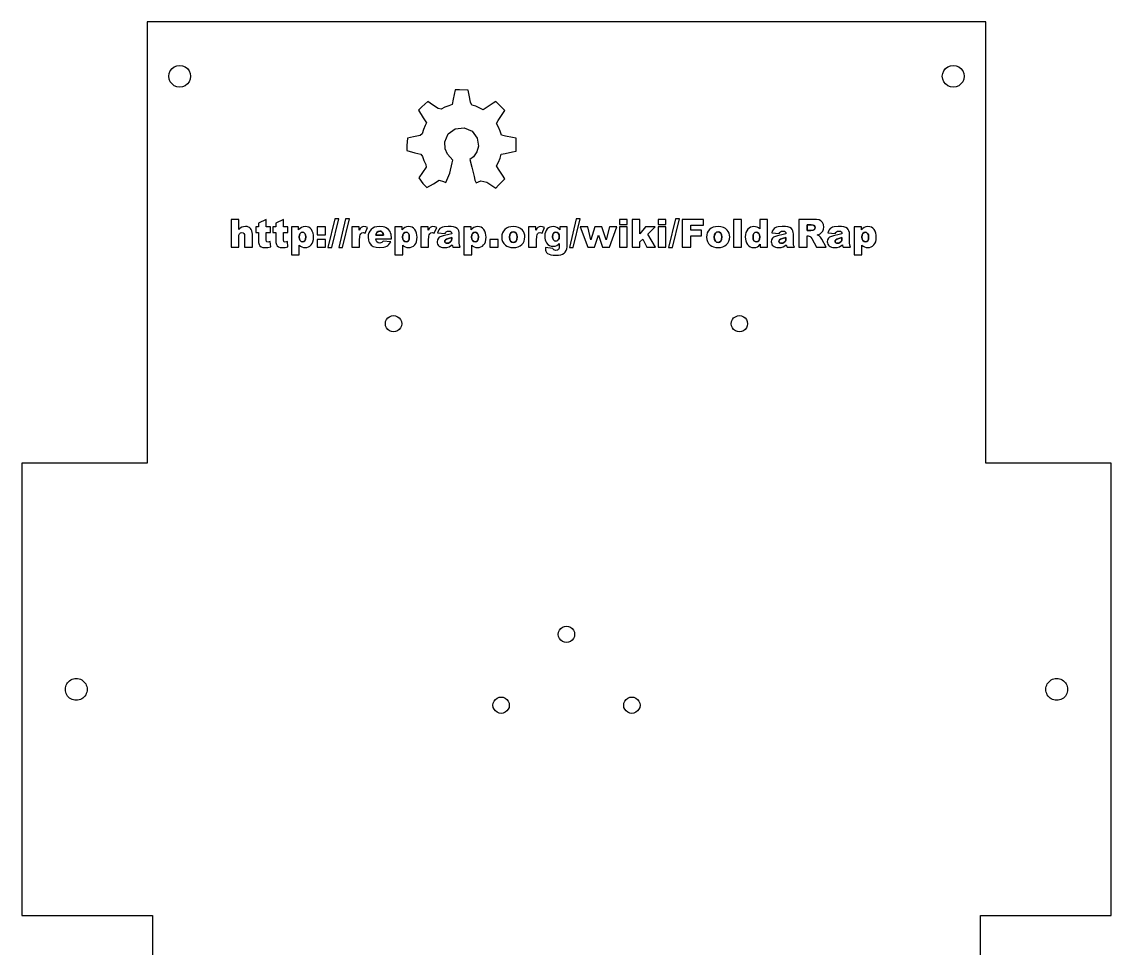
# Model space of a CAD drawing. Header units: metres. Extents: x -2440 to -2240, y -60 to 280.
# Drawn here: x -2440.3 to -2240.3, y 110.4 to 280.4 of the extents above; entities that cross this region are included whole.
import ezdxf

# ---------------------------------------------------------------- set-up
doc = ezdxf.new("R2010")
doc.units = ezdxf.units.M

msp = doc.modelspace()

# ---------------------------------------------------------------- linework, layer by layer
at = {"layer": 'GROUP0'}
msp.add_polyline3d([(-2352.8, 261.03, 0.02), (-2353.18, 261.72, 0.02), (-2352.86, 262.29, 0.02), (-2352.12, 263.39, 0.02), (-2351.66, 264.08, 0.02), (-2352.01, 264.45, 0.02), (-2352.82, 265.25, 0.02), (-2353.33, 265.77, 0.02), (-2353.81, 265.46, 0.02), (-2354.91, 264.73, 0.02), (-2355.64, 264.24, 0.02), (-2356.24, 264.55, 0.02), (-2356.97, 264.87, 0.02), (-2357.74, 265.11, 0.02), (-2357.98, 265.64, 0.02), (-2358.23, 266.93, 0.02), (-2358.41, 267.84, 0.02), (-2359.95, 267.87, 0.02), (-2360.76, 267.87, 0.02), (-2361.14, 266.16, 0.02), (-2361.33, 265.2, 0.02), (-2361.92, 264.98, 0.02), (-2362.67, 264.69, 0.02), (-2363.37, 264.33, 0.02), (-2363.89, 264.44, 0.02), (-2364.96, 265.16, 0.02), (-2365.81, 265.73, 0.02), (-2366.87, 264.77, 0.02), (-2367.51, 264.14, 0.02), (-2366.66, 262.74, 0.02), (-2366.06, 261.85, 0.02), (-2366.26, 261.32, 0.02), (-2366.58, 260.6, 0.02), (-2366.84, 259.85, 0.02), (-2367.21, 259.49, 0.02), (-2368.44, 259.25, 0.02), (-2369.53, 259.03, 0.02), (-2369.66, 257.71, 0.02), (-2369.66, 256.75, 0.02), (-2368.2, 256.33, 0.02), (-2367.07, 256.11, 0.02), (-2366.79, 255.66, 0.02), (-2366.52, 254.91, 0.02), (-2366.18, 254.21, 0.02), (-2366.11, 253.7, 0.02), (-2366.78, 252.71, 0.02), (-2367.44, 251.72, 0.02), (-2366.72, 250.72, 0.02), (-2366, 250, 0.02), (-2364.74, 250.62, 0.02), (-2363.73, 251.3, 0.02), (-2362.91, 251.1, 0.02), (-2362.47, 250.9, 0.02), (-2361.77, 252.62, 0.02), (-2361.32, 254.47, 0.02), (-2361.2, 254.97, 0.02), (-2362.19, 256.09, 0.02), (-2362.63, 257.06, 0.02), (-2362.69, 258.34, 0.02), (-2362.04, 259.8, 0.02), (-2360.77, 260.74, 0.02), (-2359.14, 260.93, 0.02), (-2357.67, 260.3, 0.02), (-2356.72, 259.05, 0.02), (-2356.49, 257.55, 0.02), (-2356.78, 256.49, 0.02), (-2357.41, 255.62, 0.02), (-2358.07, 255.11, 0.02), (-2357.72, 253.68, 0.02), (-2357.31, 251.97, 0.02), (-2357.15, 251.3, 0.02), (-2356.95, 250.81, 0.02), (-2356.49, 251, 0.02), (-2356.05, 251.22, 0.02), (-2354.94, 250.95, 0.02), (-2353.83, 250.21, 0.02), (-2353.33, 249.88, 0.02), (-2352.83, 250.38, 0.02), (-2352.03, 251.18, 0.02), (-2351.65, 251.56, 0.02), (-2352.1, 252.23, 0.02), (-2352.85, 253.35, 0.02), (-2353.19, 253.93, 0.02), (-2352.82, 254.61, 0.02), (-2352.52, 255.34, 0.02), (-2352.3, 256.09, 0.02), (-2351.57, 256.23, 0.02), (-2350.25, 256.49, 0.02), (-2349.55, 256.63, 0.02), (-2349.55, 257.24, 0.02), (-2349.55, 258.38, 0.02), (-2349.55, 259.02, 0.02), (-2350.22, 259.15, 0.02), (-2351.53, 259.41, 0.02), (-2352.29, 259.56, 0.02), (-2352.51, 260.29, 0.02), (-2352.8, 261.03, 0.02)], dxfattribs=at)
at = {"layer": 'GROUP1'}
for points in [[(-2400.5, 244.13, 0.02), (-2401.92, 244.13, 0.02), (-2401.92, 239.03, 0.02), (-2400.5, 239.03, 0.02), (-2400.5, 240.81, 0.02), (-2400.46, 241.23, 0.02), (-2400.34, 241.5, 0.02), (-2400.16, 241.65, 0.02), (-2399.93, 241.7, 0.02), (-2399.72, 241.66, 0.02), (-2399.56, 241.56, 0.02), (-2399.47, 241.36, 0.02), (-2399.44, 241.06, 0.02), (-2399.44, 239.03, 0.02), (-2398.01, 239.03, 0.02), (-2398.01, 241.38, 0.02), (-2398.03, 241.72, 0.02), (-2398.1, 242.01, 0.02), (-2398.2, 242.26, 0.02), (-2398.34, 242.46, 0.02), (-2398.53, 242.61, 0.02), (-2398.74, 242.72, 0.02), (-2398.98, 242.79, 0.02), (-2399.25, 242.81, 0.02), (-2399.62, 242.78, 0.02), (-2399.93, 242.68, 0.02), (-2400.22, 242.51, 0.02), (-2400.5, 242.25, 0.02), (-2400.5, 244.13, 0.02)], [(-2395.46, 242.73, 0.02), (-2395.46, 244.13, 0.02), (-2396.88, 243.4, 0.02), (-2396.88, 242.73, 0.02), (-2397.4, 242.73, 0.02), (-2397.4, 241.69, 0.02), (-2396.88, 241.69, 0.02), (-2396.88, 240.39, 0.02), (-2396.85, 239.86, 0.02), (-2396.76, 239.5, 0.02), (-2396.61, 239.25, 0.02), (-2396.39, 239.08, 0.02), (-2396.07, 238.98, 0.02), (-2395.61, 238.95, 0.02), (-2395.14, 238.98, 0.02), (-2394.63, 239.06, 0.02), (-2394.73, 240.04, 0.02), (-2395.17, 239.95, 0.02), (-2395.32, 239.98, 0.02), (-2395.41, 240.07, 0.02), (-2395.46, 240.38, 0.02), (-2395.46, 241.69, 0.02), (-2394.68, 241.69, 0.02), (-2394.68, 242.73, 0.02), (-2395.46, 242.73, 0.02)], [(-2392.3, 242.73, 0.02), (-2392.3, 244.13, 0.02), (-2393.72, 243.4, 0.02), (-2393.72, 242.73, 0.02), (-2394.24, 242.73, 0.02), (-2394.24, 241.69, 0.02), (-2393.72, 241.69, 0.02), (-2393.72, 240.39, 0.02), (-2393.69, 239.86, 0.02), (-2393.6, 239.5, 0.02), (-2393.44, 239.25, 0.02), (-2393.23, 239.08, 0.02), (-2392.91, 238.98, 0.02), (-2392.45, 238.95, 0.02), (-2391.97, 238.98, 0.02), (-2391.47, 239.06, 0.02), (-2391.57, 240.04, 0.02), (-2392.01, 239.95, 0.02), (-2392.16, 239.98, 0.02), (-2392.25, 240.07, 0.02), (-2392.3, 240.38, 0.02), (-2392.3, 241.69, 0.02), (-2391.52, 241.69, 0.02), (-2391.52, 242.73, 0.02), (-2392.3, 242.73, 0.02)], [(-2382.15, 244.22, 0.02), (-2382.87, 244.22, 0.02), (-2384.14, 238.94, 0.02), (-2383.43, 238.94, 0.02), (-2382.15, 244.22, 0.02)], [(-2380.17, 244.22, 0.02), (-2380.89, 244.22, 0.02), (-2382.16, 238.94, 0.02), (-2381.45, 238.94, 0.02), (-2380.17, 244.22, 0.02)], [(-2337.81, 244.22, 0.02), (-2338.54, 244.22, 0.02), (-2339.81, 238.94, 0.02), (-2339.1, 238.94, 0.02), (-2337.81, 244.22, 0.02)], [(-2329.21, 244.13, 0.02), (-2330.63, 244.13, 0.02), (-2330.63, 243.17, 0.02), (-2329.21, 243.17, 0.02), (-2329.21, 244.13, 0.02)], [(-2326.86, 244.13, 0.02), (-2328.31, 244.13, 0.02), (-2328.31, 239.03, 0.02), (-2326.86, 239.03, 0.02), (-2326.86, 239.99, 0.02), (-2326.33, 240.51, 0.02), (-2325.58, 239.03, 0.02), (-2323.99, 239.03, 0.02), (-2325.39, 241.43, 0.02), (-2324.06, 242.73, 0.02), (-2325.81, 242.73, 0.02), (-2326.86, 241.5, 0.02), (-2326.86, 244.13, 0.02)], [(-2322.09, 244.13, 0.02), (-2323.51, 244.13, 0.02), (-2323.51, 243.17, 0.02), (-2322.09, 243.17, 0.02), (-2322.09, 244.13, 0.02)], [(-2319.61, 244.22, 0.02), (-2320.34, 244.22, 0.02), (-2321.61, 238.94, 0.02), (-2320.89, 238.94, 0.02), (-2319.61, 244.22, 0.02)], [(-2315.21, 244.13, 0.02), (-2319.1, 244.13, 0.02), (-2319.1, 239.03, 0.02), (-2317.52, 239.03, 0.02), (-2317.52, 241.12, 0.02), (-2315.55, 241.12, 0.02), (-2315.55, 242.14, 0.02), (-2317.52, 242.14, 0.02), (-2317.52, 243.04, 0.02), (-2315.21, 243.04, 0.02), (-2315.21, 244.13, 0.02)], [(-2308.23, 244.13, 0.02), (-2309.65, 244.13, 0.02), (-2309.65, 239.03, 0.02), (-2308.23, 239.03, 0.02), (-2308.23, 244.13, 0.02)], [(-2303.44, 239.03, 0.02), (-2303.44, 244.13, 0.02), (-2304.87, 244.13, 0.02), (-2304.87, 242.36, 0.02), (-2305.09, 242.56, 0.02), (-2305.35, 242.7, 0.02), (-2305.63, 242.78, 0.02), (-2305.95, 242.81, 0.02), (-2306.27, 242.78, 0.02), (-2306.57, 242.69, 0.02), (-2306.83, 242.54, 0.02), (-2307.07, 242.32, 0.02), (-2307.26, 242.05, 0.02), (-2307.4, 241.73, 0.02), (-2307.48, 241.35, 0.02), (-2307.51, 240.92, 0.02), (-2307.48, 240.52, 0.02), (-2307.41, 240.16, 0.02), (-2307.28, 239.82, 0.02), (-2307.11, 239.52, 0.02), (-2306.89, 239.27, 0.02), (-2306.62, 239.09, 0.02), (-2306.31, 238.98, 0.02), (-2305.95, 238.95, 0.02), (-2305.6, 238.99, 0.02), (-2305.27, 239.11, 0.02), (-2305.03, 239.29, 0.02), (-2304.77, 239.58, 0.02), (-2304.77, 239.03, 0.02), (-2303.44, 239.03, 0.02)], [(-2297.71, 244.13, 0.02), (-2297.71, 239.03, 0.02), (-2296.13, 239.03, 0.02), (-2296.13, 241.1, 0.02), (-2295.99, 241.1, 0.02), (-2295.78, 241.07, 0.02), (-2295.6, 240.98, 0.02), (-2295.47, 240.84, 0.02), (-2295.32, 240.59, 0.02), (-2294.47, 239.03, 0.02), (-2292.69, 239.03, 0.02), (-2293.46, 240.51, 0.02), (-2293.68, 240.83, 0.02), (-2293.93, 241.09, 0.02), (-2294.34, 241.28, 0.02), (-2294.03, 241.37, 0.02), (-2293.79, 241.48, 0.02), (-2293.5, 241.7, 0.02), (-2293.29, 241.98, 0.02), (-2293.15, 242.32, 0.02), (-2293.11, 242.72, 0.02), (-2293.17, 243.17, 0.02), (-2293.34, 243.54, 0.02), (-2293.62, 243.83, 0.02), (-2293.97, 244.01, 0.02), (-2294.44, 244.1, 0.02), (-2295.08, 244.13, 0.02), (-2297.71, 244.13, 0.02)], [(-2390.84, 242.73, 0.02), (-2390.84, 237.63, 0.02), (-2389.41, 237.63, 0.02), (-2389.41, 239.39, 0.02), (-2389.18, 239.2, 0.02), (-2388.92, 239.06, 0.02), (-2388.64, 238.98, 0.02), (-2388.33, 238.95, 0.02), (-2388, 238.98, 0.02), (-2387.71, 239.07, 0.02), (-2387.45, 239.22, 0.02), (-2387.21, 239.43, 0.02), (-2387.02, 239.7, 0.02), (-2386.88, 240.03, 0.02), (-2386.8, 240.41, 0.02), (-2386.77, 240.84, 0.02), (-2386.79, 241.24, 0.02), (-2386.87, 241.61, 0.02), (-2387, 241.94, 0.02), (-2387.17, 242.24, 0.02), (-2387.4, 242.49, 0.02), (-2387.66, 242.67, 0.02), (-2387.97, 242.77, 0.02), (-2388.32, 242.81, 0.02), (-2388.68, 242.77, 0.02), (-2389.01, 242.65, 0.02), (-2389.25, 242.47, 0.02), (-2389.51, 242.18, 0.02), (-2389.51, 242.73, 0.02), (-2390.84, 242.73, 0.02)], [(-2384.57, 242.73, 0.02), (-2386.09, 242.73, 0.02), (-2386.09, 241.31, 0.02), (-2384.57, 241.31, 0.02), (-2384.57, 242.73, 0.02)], [(-2378.42, 242.73, 0.02), (-2379.74, 242.73, 0.02), (-2379.74, 239.03, 0.02), (-2378.32, 239.03, 0.02), (-2378.32, 240.27, 0.02), (-2378.27, 241.02, 0.02), (-2378.2, 241.28, 0.02), (-2378.1, 241.48, 0.02), (-2377.92, 241.65, 0.02), (-2377.67, 241.71, 0.02), (-2377.27, 241.61, 0.02), (-2376.84, 242.61, 0.02), (-2377.19, 242.76, 0.02), (-2377.52, 242.81, 0.02), (-2377.8, 242.77, 0.02), (-2378.02, 242.66, 0.02), (-2378.23, 242.45, 0.02), (-2378.42, 242.12, 0.02), (-2378.42, 242.73, 0.02)], [(-2375.33, 240.53, 0.02), (-2372.49, 240.53, 0.02), (-2372.49, 240.69, 0.02), (-2372.55, 241.35, 0.02), (-2372.63, 241.63, 0.02), (-2372.73, 241.87, 0.02), (-2373.03, 242.28, 0.02), (-2373.43, 242.57, 0.02), (-2373.68, 242.67, 0.02), (-2373.98, 242.75, 0.02), (-2374.69, 242.81, 0.02), (-2375.15, 242.78, 0.02), (-2375.56, 242.68, 0.02), (-2375.92, 242.51, 0.02), (-2376.22, 242.27, 0.02), (-2376.46, 241.99, 0.02), (-2376.64, 241.66, 0.02), (-2376.74, 241.28, 0.02), (-2376.77, 240.87, 0.02), (-2376.7, 240.3, 0.02), (-2376.62, 240.05, 0.02), (-2376.5, 239.81, 0.02), (-2376.18, 239.42, 0.02), (-2375.8, 239.15, 0.02), (-2375.3, 239, 0.02), (-2374.64, 238.95, 0.02), (-2373.9, 239.01, 0.02), (-2373.6, 239.08, 0.02), (-2373.35, 239.19, 0.02), (-2373.13, 239.33, 0.02), (-2372.93, 239.51, 0.02), (-2372.57, 239.99, 0.02), (-2373.97, 240.12, 0.02), (-2374.22, 239.88, 0.02), (-2374.41, 239.81, 0.02), (-2374.61, 239.78, 0.02), (-2374.91, 239.84, 0.02), (-2375.15, 240.02, 0.02), (-2375.27, 240.23, 0.02), (-2375.33, 240.53, 0.02)], [(-2371.84, 242.73, 0.02), (-2371.84, 237.63, 0.02), (-2370.41, 237.63, 0.02), (-2370.41, 239.39, 0.02), (-2370.18, 239.2, 0.02), (-2369.93, 239.06, 0.02), (-2369.64, 238.98, 0.02), (-2369.33, 238.95, 0.02), (-2369.01, 238.98, 0.02), (-2368.71, 239.07, 0.02), (-2368.45, 239.22, 0.02), (-2368.21, 239.43, 0.02), (-2368.02, 239.7, 0.02), (-2367.88, 240.03, 0.02), (-2367.8, 240.41, 0.02), (-2367.77, 240.84, 0.02), (-2367.8, 241.24, 0.02), (-2367.87, 241.61, 0.02), (-2368, 241.94, 0.02), (-2368.18, 242.24, 0.02), (-2368.4, 242.49, 0.02), (-2368.67, 242.67, 0.02), (-2368.97, 242.77, 0.02), (-2369.32, 242.81, 0.02), (-2369.68, 242.77, 0.02), (-2370.01, 242.65, 0.02), (-2370.25, 242.47, 0.02), (-2370.51, 242.18, 0.02), (-2370.51, 242.73, 0.02), (-2371.84, 242.73, 0.02)], [(-2365.75, 242.73, 0.02), (-2367.08, 242.73, 0.02), (-2367.08, 239.03, 0.02), (-2365.66, 239.03, 0.02), (-2365.66, 240.27, 0.02), (-2365.6, 241.02, 0.02), (-2365.53, 241.28, 0.02), (-2365.44, 241.48, 0.02), (-2365.25, 241.65, 0.02), (-2365, 241.71, 0.02), (-2364.61, 241.61, 0.02), (-2364.17, 242.61, 0.02), (-2364.53, 242.76, 0.02), (-2364.86, 242.81, 0.02), (-2365.13, 242.77, 0.02), (-2365.36, 242.66, 0.02), (-2365.56, 242.45, 0.02), (-2365.75, 242.12, 0.02), (-2365.75, 242.73, 0.02)], [(-2363.99, 241.67, 0.02), (-2362.64, 241.53, 0.02), (-2362.54, 241.73, 0.02), (-2362.42, 241.86, 0.02), (-2362.2, 241.94, 0.02), (-2361.9, 241.97, 0.02), (-2361.67, 241.94, 0.02), (-2361.52, 241.86, 0.02), (-2361.44, 241.72, 0.02), (-2361.41, 241.5, 0.02), (-2361.91, 241.33, 0.02), (-2362.95, 241.1, 0.02), (-2363.51, 240.94, 0.02), (-2363.71, 240.83, 0.02), (-2363.86, 240.7, 0.02), (-2364.04, 240.39, 0.02), (-2364.1, 240.01, 0.02), (-2364.08, 239.79, 0.02), (-2364.02, 239.6, 0.02), (-2363.91, 239.42, 0.02), (-2363.76, 239.25, 0.02), (-2363.57, 239.12, 0.02), (-2363.34, 239.02, 0.02), (-2363.07, 238.97, 0.02), (-2362.76, 238.95, 0.02), (-2362.29, 238.99, 0.02), (-2361.88, 239.1, 0.02), (-2361.61, 239.25, 0.02), (-2361.33, 239.48, 0.02), (-2361.28, 239.25, 0.02), (-2361.18, 239.03, 0.02), (-2359.85, 239.03, 0.02), (-2359.99, 239.41, 0.02), (-2360.03, 239.82, 0.02), (-2360.03, 241.45, 0.02), (-2360.05, 241.72, 0.02), (-2360.13, 242, 0.02), (-2360.25, 242.25, 0.02), (-2360.42, 242.44, 0.02), (-2360.71, 242.63, 0.02), (-2361.06, 242.74, 0.02), (-2361.51, 242.79, 0.02), (-2362.08, 242.81, 0.02), (-2362.82, 242.75, 0.02), (-2363.12, 242.68, 0.02), (-2363.36, 242.58, 0.02), (-2363.6, 242.42, 0.02), (-2363.77, 242.23, 0.02), (-2363.9, 241.99, 0.02), (-2363.99, 241.67, 0.02)], [(-2359.17, 242.73, 0.02), (-2359.17, 237.63, 0.02), (-2357.74, 237.63, 0.02), (-2357.74, 239.39, 0.02), (-2357.51, 239.2, 0.02), (-2357.26, 239.06, 0.02), (-2356.98, 238.98, 0.02), (-2356.66, 238.95, 0.02), (-2356.34, 238.98, 0.02), (-2356.05, 239.07, 0.02), (-2355.78, 239.22, 0.02), (-2355.55, 239.43, 0.02), (-2355.35, 239.7, 0.02), (-2355.21, 240.03, 0.02), (-2355.13, 240.41, 0.02), (-2355.1, 240.84, 0.02), (-2355.13, 241.24, 0.02), (-2355.21, 241.61, 0.02), (-2355.33, 241.94, 0.02), (-2355.51, 242.24, 0.02), (-2355.73, 242.49, 0.02), (-2356, 242.67, 0.02), (-2356.31, 242.77, 0.02), (-2356.66, 242.81, 0.02), (-2357.01, 242.77, 0.02), (-2357.34, 242.65, 0.02), (-2357.58, 242.47, 0.02), (-2357.85, 242.18, 0.02), (-2357.85, 242.73, 0.02), (-2359.17, 242.73, 0.02)], [(-2352.19, 241.27, 0.02), (-2352.23, 240.87, 0.02), (-2352.18, 240.44, 0.02), (-2352.06, 240.05, 0.02), (-2351.85, 239.7, 0.02), (-2351.55, 239.4, 0.02), (-2351.26, 239.2, 0.02), (-2350.92, 239.06, 0.02), (-2350.54, 238.98, 0.02), (-2350.11, 238.95, 0.02), (-2349.64, 238.98, 0.02), (-2349.22, 239.08, 0.02), (-2348.86, 239.25, 0.02), (-2348.55, 239.49, 0.02), (-2348.3, 239.78, 0.02), (-2348.12, 240.11, 0.02), (-2348.02, 240.48, 0.02), (-2347.98, 240.89, 0.02), (-2348.01, 241.25, 0.02), (-2348.1, 241.59, 0.02), (-2348.24, 241.89, 0.02), (-2348.44, 242.17, 0.02), (-2348.76, 242.45, 0.02), (-2349.14, 242.65, 0.02), (-2349.59, 242.77, 0.02), (-2350.12, 242.81, 0.02), (-2350.58, 242.78, 0.02), (-2350.99, 242.67, 0.02), (-2351.35, 242.5, 0.02), (-2351.66, 242.26, 0.02), (-2351.91, 241.97, 0.02), (-2352.08, 241.64, 0.02), (-2352.19, 241.27, 0.02)], [(-2345.96, 242.73, 0.02), (-2347.29, 242.73, 0.02), (-2347.29, 239.03, 0.02), (-2345.86, 239.03, 0.02), (-2345.86, 240.27, 0.02), (-2345.81, 241.02, 0.02), (-2345.74, 241.28, 0.02), (-2345.65, 241.48, 0.02), (-2345.46, 241.65, 0.02), (-2345.21, 241.71, 0.02), (-2344.82, 241.61, 0.02), (-2344.38, 242.61, 0.02), (-2344.74, 242.76, 0.02), (-2345.06, 242.81, 0.02), (-2345.34, 242.77, 0.02), (-2345.57, 242.66, 0.02), (-2345.77, 242.45, 0.02), (-2345.96, 242.12, 0.02), (-2345.96, 242.73, 0.02)], [(-2340.24, 242.73, 0.02), (-2341.57, 242.73, 0.02), (-2341.57, 242.18, 0.02), (-2341.82, 242.47, 0.02), (-2342.09, 242.66, 0.02), (-2342.41, 242.77, 0.02), (-2342.8, 242.81, 0.02), (-2343.12, 242.78, 0.02), (-2343.41, 242.7, 0.02), (-2343.67, 242.56, 0.02), (-2343.9, 242.36, 0.02), (-2344.08, 242.11, 0.02), (-2344.21, 241.8, 0.02), (-2344.29, 241.45, 0.02), (-2344.31, 241.04, 0.02), (-2344.29, 240.68, 0.02), (-2344.23, 240.36, 0.02), (-2344.13, 240.08, 0.02), (-2343.99, 239.83, 0.02), (-2343.74, 239.54, 0.02), (-2343.46, 239.34, 0.02), (-2343.15, 239.22, 0.02), (-2342.79, 239.18, 0.02), (-2342.43, 239.22, 0.02), (-2342.09, 239.35, 0.02), (-2341.88, 239.5, 0.02), (-2341.67, 239.71, 0.02), (-2341.67, 239.15, 0.02), (-2341.71, 238.81, 0.02), (-2341.82, 238.58, 0.02), (-2342.01, 238.46, 0.02), (-2342.28, 238.42, 0.02), (-2342.49, 238.45, 0.02), (-2342.67, 238.53, 0.02), (-2342.76, 238.63, 0.02), (-2342.83, 238.79, 0.02), (-2344.2, 238.95, 0.02), (-2344.21, 238.76, 0.02), (-2344.19, 238.49, 0.02), (-2344.11, 238.26, 0.02), (-2343.98, 238.05, 0.02), (-2343.8, 237.87, 0.02), (-2343.54, 237.72, 0.02), (-2343.21, 237.62, 0.02), (-2342.78, 237.55, 0.02), (-2342.27, 237.53, 0.02), (-2341.81, 237.55, 0.02), (-2341.4, 237.62, 0.02), (-2341.06, 237.73, 0.02), (-2340.78, 237.9, 0.02), (-2340.56, 238.13, 0.02), (-2340.39, 238.41, 0.02), (-2340.28, 238.73, 0.02), (-2340.24, 239.07, 0.02), (-2340.24, 239.24, 0.02), (-2340.24, 242.73, 0.02)], [(-2336.45, 242.73, 0.02), (-2337.82, 242.73, 0.02), (-2336.45, 239.03, 0.02), (-2335.19, 239.03, 0.02), (-2334.46, 241.25, 0.02), (-2333.71, 239.03, 0.02), (-2332.45, 239.03, 0.02), (-2331.09, 242.73, 0.02), (-2332.45, 242.73, 0.02), (-2333.05, 240.39, 0.02), (-2333.83, 242.73, 0.02), (-2335.11, 242.73, 0.02), (-2335.86, 240.4, 0.02), (-2336.45, 242.73, 0.02)], [(-2329.21, 242.73, 0.02), (-2330.63, 242.73, 0.02), (-2330.63, 239.03, 0.02), (-2329.21, 239.03, 0.02), (-2329.21, 242.73, 0.02)], [(-2322.09, 242.73, 0.02), (-2323.51, 242.73, 0.02), (-2323.51, 239.03, 0.02), (-2322.09, 239.03, 0.02), (-2322.09, 242.73, 0.02)], [(-2314.59, 241.27, 0.02), (-2314.63, 240.87, 0.02), (-2314.59, 240.44, 0.02), (-2314.46, 240.05, 0.02), (-2314.25, 239.7, 0.02), (-2313.95, 239.4, 0.02), (-2313.66, 239.2, 0.02), (-2313.32, 239.06, 0.02), (-2312.94, 238.98, 0.02), (-2312.51, 238.95, 0.02), (-2312.04, 238.98, 0.02), (-2311.62, 239.08, 0.02), (-2311.26, 239.25, 0.02), (-2310.95, 239.49, 0.02), (-2310.7, 239.78, 0.02), (-2310.52, 240.11, 0.02), (-2310.42, 240.48, 0.02), (-2310.38, 240.89, 0.02), (-2310.41, 241.25, 0.02), (-2310.5, 241.59, 0.02), (-2310.64, 241.89, 0.02), (-2310.84, 242.17, 0.02), (-2311.16, 242.45, 0.02), (-2311.54, 242.65, 0.02), (-2312, 242.77, 0.02), (-2312.52, 242.81, 0.02), (-2312.98, 242.78, 0.02), (-2313.39, 242.67, 0.02), (-2313.75, 242.5, 0.02), (-2314.06, 242.26, 0.02), (-2314.31, 241.97, 0.02), (-2314.49, 241.64, 0.02), (-2314.59, 241.27, 0.02)], [(-2302.64, 241.67, 0.02), (-2301.29, 241.53, 0.02), (-2301.19, 241.73, 0.02), (-2301.07, 241.86, 0.02), (-2300.85, 241.94, 0.02), (-2300.55, 241.97, 0.02), (-2300.31, 241.94, 0.02), (-2300.17, 241.86, 0.02), (-2300.09, 241.72, 0.02), (-2300.06, 241.5, 0.02), (-2300.56, 241.33, 0.02), (-2301.59, 241.1, 0.02), (-2302.15, 240.94, 0.02), (-2302.35, 240.83, 0.02), (-2302.5, 240.7, 0.02), (-2302.69, 240.39, 0.02), (-2302.75, 240.01, 0.02), (-2302.73, 239.79, 0.02), (-2302.67, 239.6, 0.02), (-2302.56, 239.42, 0.02), (-2302.41, 239.25, 0.02), (-2302.22, 239.12, 0.02), (-2301.99, 239.02, 0.02), (-2301.72, 238.97, 0.02), (-2301.4, 238.95, 0.02), (-2300.94, 238.99, 0.02), (-2300.53, 239.1, 0.02), (-2300.26, 239.25, 0.02), (-2299.98, 239.48, 0.02), (-2299.93, 239.25, 0.02), (-2299.83, 239.03, 0.02), (-2298.5, 239.03, 0.02), (-2298.64, 239.41, 0.02), (-2298.67, 239.82, 0.02), (-2298.67, 241.45, 0.02), (-2298.7, 241.72, 0.02), (-2298.78, 242, 0.02), (-2298.9, 242.25, 0.02), (-2299.06, 242.44, 0.02), (-2299.35, 242.63, 0.02), (-2299.71, 242.74, 0.02), (-2300.16, 242.79, 0.02), (-2300.73, 242.81, 0.02), (-2301.47, 242.75, 0.02), (-2301.77, 242.68, 0.02), (-2302, 242.58, 0.02), (-2302.24, 242.42, 0.02), (-2302.42, 242.23, 0.02), (-2302.55, 241.99, 0.02), (-2302.64, 241.67, 0.02)], [(-2295.46, 242.06, 0.02), (-2296.13, 242.06, 0.02), (-2296.13, 243.1, 0.02), (-2295.43, 243.1, 0.02), (-2295.07, 243.07, 0.02), (-2294.85, 242.97, 0.02), (-2294.73, 242.81, 0.02), (-2294.69, 242.59, 0.02), (-2294.72, 242.43, 0.02), (-2294.79, 242.29, 0.02), (-2294.9, 242.19, 0.02), (-2295.05, 242.13, 0.02), (-2295.46, 242.06, 0.02)], [(-2296.13, 243.1, 0.02), (-2296.13, 242.06, 0.02), (-2295.46, 242.06, 0.02), (-2295.05, 242.13, 0.02), (-2294.9, 242.19, 0.02), (-2294.79, 242.29, 0.02), (-2294.72, 242.43, 0.02), (-2294.69, 242.59, 0.02), (-2294.73, 242.81, 0.02), (-2294.85, 242.97, 0.02), (-2295.07, 243.07, 0.02), (-2295.43, 243.1, 0.02), (-2296.13, 243.1, 0.02)], [(-2292.35, 241.67, 0.02), (-2290.99, 241.53, 0.02), (-2290.9, 241.73, 0.02), (-2290.77, 241.86, 0.02), (-2290.56, 241.94, 0.02), (-2290.25, 241.97, 0.02), (-2290.02, 241.94, 0.02), (-2289.87, 241.86, 0.02), (-2289.79, 241.72, 0.02), (-2289.76, 241.5, 0.02), (-2290.27, 241.33, 0.02), (-2291.3, 241.1, 0.02), (-2291.86, 240.94, 0.02), (-2292.06, 240.83, 0.02), (-2292.21, 240.7, 0.02), (-2292.4, 240.39, 0.02), (-2292.46, 240.01, 0.02), (-2292.44, 239.79, 0.02), (-2292.37, 239.6, 0.02), (-2292.26, 239.42, 0.02), (-2292.11, 239.25, 0.02), (-2291.92, 239.12, 0.02), (-2291.69, 239.02, 0.02), (-2291.42, 238.97, 0.02), (-2291.11, 238.95, 0.02), (-2290.64, 238.99, 0.02), (-2290.24, 239.1, 0.02), (-2289.96, 239.25, 0.02), (-2289.68, 239.48, 0.02), (-2289.64, 239.25, 0.02), (-2289.53, 239.03, 0.02), (-2288.2, 239.03, 0.02), (-2288.35, 239.41, 0.02), (-2288.38, 239.82, 0.02), (-2288.38, 241.45, 0.02), (-2288.41, 241.72, 0.02), (-2288.48, 242, 0.02), (-2288.61, 242.25, 0.02), (-2288.77, 242.44, 0.02), (-2289.06, 242.63, 0.02), (-2289.41, 242.74, 0.02), (-2289.86, 242.79, 0.02), (-2290.44, 242.81, 0.02), (-2291.17, 242.75, 0.02), (-2291.48, 242.68, 0.02), (-2291.71, 242.58, 0.02), (-2291.95, 242.42, 0.02), (-2292.12, 242.23, 0.02), (-2292.25, 241.99, 0.02), (-2292.35, 241.67, 0.02)], [(-2287.52, 242.73, 0.02), (-2287.52, 237.63, 0.02), (-2286.09, 237.63, 0.02), (-2286.09, 239.39, 0.02), (-2285.87, 239.2, 0.02), (-2285.61, 239.06, 0.02), (-2285.33, 238.98, 0.02), (-2285.02, 238.95, 0.02), (-2284.69, 238.98, 0.02), (-2284.4, 239.07, 0.02), (-2284.13, 239.22, 0.02), (-2283.9, 239.43, 0.02), (-2283.71, 239.7, 0.02), (-2283.57, 240.03, 0.02), (-2283.48, 240.41, 0.02), (-2283.46, 240.84, 0.02), (-2283.48, 241.24, 0.02), (-2283.56, 241.61, 0.02), (-2283.69, 241.94, 0.02), (-2283.86, 242.24, 0.02), (-2284.09, 242.49, 0.02), (-2284.35, 242.67, 0.02), (-2284.66, 242.77, 0.02), (-2285.01, 242.81, 0.02), (-2285.37, 242.77, 0.02), (-2285.69, 242.65, 0.02), (-2285.93, 242.47, 0.02), (-2286.2, 242.18, 0.02), (-2286.2, 242.73, 0.02), (-2287.52, 242.73, 0.02)], [(-2388.18, 240.9, 0.02), (-2388.23, 241.29, 0.02), (-2388.36, 241.56, 0.02), (-2388.55, 241.72, 0.02), (-2388.78, 241.77, 0.02), (-2389.03, 241.72, 0.02), (-2389.24, 241.56, 0.02), (-2389.37, 241.28, 0.02), (-2389.42, 240.87, 0.02), (-2389.37, 240.49, 0.02), (-2389.23, 240.22, 0.02), (-2389.02, 240.06, 0.02), (-2388.77, 240.01, 0.02), (-2388.54, 240.06, 0.02), (-2388.35, 240.21, 0.02), (-2388.23, 240.48, 0.02), (-2388.18, 240.9, 0.02)], [(-2389.37, 240.49, 0.02), (-2389.42, 240.87, 0.02), (-2389.37, 241.28, 0.02), (-2389.24, 241.56, 0.02), (-2389.03, 241.72, 0.02), (-2388.78, 241.77, 0.02), (-2388.55, 241.72, 0.02), (-2388.36, 241.56, 0.02), (-2388.23, 241.29, 0.02), (-2388.18, 240.9, 0.02), (-2388.23, 240.48, 0.02), (-2388.35, 240.21, 0.02), (-2388.54, 240.06, 0.02), (-2388.77, 240.01, 0.02), (-2389.02, 240.06, 0.02), (-2389.23, 240.22, 0.02), (-2389.37, 240.49, 0.02)], [(-2384.57, 240.45, 0.02), (-2386.09, 240.45, 0.02), (-2386.09, 239.03, 0.02), (-2384.57, 239.03, 0.02), (-2384.57, 240.45, 0.02)], [(-2375.33, 241.21, 0.02), (-2373.94, 241.21, 0.02), (-2374.01, 241.56, 0.02), (-2374.16, 241.79, 0.02), (-2374.36, 241.93, 0.02), (-2374.63, 241.97, 0.02), (-2374.93, 241.9, 0.02), (-2375.17, 241.7, 0.02), (-2375.27, 241.5, 0.02), (-2375.33, 241.21, 0.02)], [(-2374.01, 241.56, 0.02), (-2373.94, 241.21, 0.02), (-2375.33, 241.21, 0.02), (-2375.27, 241.5, 0.02), (-2375.17, 241.7, 0.02), (-2374.93, 241.9, 0.02), (-2374.63, 241.97, 0.02), (-2374.36, 241.93, 0.02), (-2374.16, 241.79, 0.02), (-2374.01, 241.56, 0.02)], [(-2369.19, 240.9, 0.02), (-2369.23, 241.29, 0.02), (-2369.36, 241.56, 0.02), (-2369.55, 241.72, 0.02), (-2369.78, 241.77, 0.02), (-2370.03, 241.72, 0.02), (-2370.24, 241.56, 0.02), (-2370.37, 241.28, 0.02), (-2370.42, 240.87, 0.02), (-2370.37, 240.49, 0.02), (-2370.23, 240.22, 0.02), (-2370.02, 240.06, 0.02), (-2369.77, 240.01, 0.02), (-2369.54, 240.06, 0.02), (-2369.35, 240.21, 0.02), (-2369.23, 240.48, 0.02), (-2369.19, 240.9, 0.02)], [(-2370.37, 240.49, 0.02), (-2370.42, 240.87, 0.02), (-2370.37, 241.28, 0.02), (-2370.24, 241.56, 0.02), (-2370.03, 241.72, 0.02), (-2369.78, 241.77, 0.02), (-2369.55, 241.72, 0.02), (-2369.36, 241.56, 0.02), (-2369.23, 241.29, 0.02), (-2369.19, 240.9, 0.02), (-2369.23, 240.48, 0.02), (-2369.35, 240.21, 0.02), (-2369.54, 240.06, 0.02), (-2369.77, 240.01, 0.02), (-2370.02, 240.06, 0.02), (-2370.23, 240.22, 0.02), (-2370.37, 240.49, 0.02)], [(-2361.41, 240.56, 0.02), (-2361.41, 240.78, 0.02), (-2362.02, 240.6, 0.02), (-2362.37, 240.49, 0.02), (-2362.57, 240.37, 0.02), (-2362.65, 240.25, 0.02), (-2362.68, 240.11, 0.02), (-2362.66, 239.96, 0.02), (-2362.57, 239.84, 0.02), (-2362.42, 239.76, 0.02), (-2362.23, 239.73, 0.02), (-2362, 239.76, 0.02), (-2361.79, 239.85, 0.02), (-2361.61, 239.98, 0.02), (-2361.5, 240.13, 0.02), (-2361.43, 240.32, 0.02), (-2361.41, 240.56, 0.02)], [(-2362.02, 240.6, 0.02), (-2361.41, 240.78, 0.02), (-2361.41, 240.56, 0.02), (-2361.43, 240.32, 0.02), (-2361.5, 240.13, 0.02), (-2361.61, 239.98, 0.02), (-2361.79, 239.85, 0.02), (-2362, 239.76, 0.02), (-2362.23, 239.73, 0.02), (-2362.42, 239.76, 0.02), (-2362.57, 239.84, 0.02), (-2362.66, 239.96, 0.02), (-2362.68, 240.11, 0.02), (-2362.65, 240.25, 0.02), (-2362.57, 240.37, 0.02), (-2362.37, 240.49, 0.02), (-2362.02, 240.6, 0.02)], [(-2356.56, 241.29, 0.02), (-2356.69, 241.56, 0.02), (-2356.89, 241.72, 0.02), (-2357.12, 241.77, 0.02), (-2357.37, 241.72, 0.02), (-2357.57, 241.56, 0.02), (-2357.71, 241.28, 0.02), (-2357.75, 240.87, 0.02), (-2357.71, 240.49, 0.02), (-2357.57, 240.22, 0.02), (-2357.36, 240.06, 0.02), (-2357.1, 240.01, 0.02), (-2356.87, 240.06, 0.02), (-2356.69, 240.21, 0.02), (-2356.56, 240.48, 0.02), (-2356.52, 240.9, 0.02), (-2356.56, 241.29, 0.02)], [(-2357.71, 240.49, 0.02), (-2357.75, 240.87, 0.02), (-2357.71, 241.28, 0.02), (-2357.57, 241.56, 0.02), (-2357.37, 241.72, 0.02), (-2357.12, 241.77, 0.02), (-2356.89, 241.72, 0.02), (-2356.69, 241.56, 0.02), (-2356.56, 241.29, 0.02), (-2356.52, 240.9, 0.02), (-2356.56, 240.48, 0.02), (-2356.69, 240.21, 0.02), (-2356.87, 240.06, 0.02), (-2357.1, 240.01, 0.02), (-2357.36, 240.06, 0.02), (-2357.57, 240.22, 0.02), (-2357.71, 240.49, 0.02)], [(-2352.91, 240.45, 0.02), (-2354.42, 240.45, 0.02), (-2354.42, 239.03, 0.02), (-2352.91, 239.03, 0.02), (-2352.91, 240.45, 0.02)], [(-2350.76, 240.44, 0.02), (-2350.81, 240.87, 0.02), (-2350.76, 241.3, 0.02), (-2350.61, 241.6, 0.02), (-2350.38, 241.78, 0.02), (-2350.09, 241.84, 0.02), (-2349.83, 241.78, 0.02), (-2349.6, 241.6, 0.02), (-2349.46, 241.3, 0.02), (-2349.41, 240.89, 0.02), (-2349.45, 240.44, 0.02), (-2349.6, 240.14, 0.02), (-2349.83, 239.96, 0.02), (-2350.11, 239.9, 0.02), (-2350.38, 239.96, 0.02), (-2350.61, 240.14, 0.02), (-2350.76, 240.44, 0.02)], [(-2349.6, 240.14, 0.02), (-2349.45, 240.44, 0.02), (-2349.41, 240.89, 0.02), (-2349.46, 241.3, 0.02), (-2349.6, 241.6, 0.02), (-2349.83, 241.78, 0.02), (-2350.09, 241.84, 0.02), (-2350.38, 241.78, 0.02), (-2350.61, 241.6, 0.02), (-2350.76, 241.3, 0.02), (-2350.81, 240.87, 0.02), (-2350.76, 240.44, 0.02), (-2350.61, 240.14, 0.02), (-2350.38, 239.96, 0.02), (-2350.11, 239.9, 0.02), (-2349.83, 239.96, 0.02), (-2349.6, 240.14, 0.02)], [(-2342.86, 240.59, 0.02), (-2342.9, 240.93, 0.02), (-2342.86, 241.33, 0.02), (-2342.74, 241.59, 0.02), (-2342.55, 241.73, 0.02), (-2342.31, 241.78, 0.02), (-2342.05, 241.73, 0.02), (-2341.85, 241.57, 0.02), (-2341.71, 241.31, 0.02), (-2341.66, 240.95, 0.02), (-2341.7, 240.6, 0.02), (-2341.84, 240.35, 0.02), (-2342.04, 240.2, 0.02), (-2342.28, 240.15, 0.02), (-2342.53, 240.2, 0.02), (-2342.73, 240.34, 0.02), (-2342.86, 240.59, 0.02)], [(-2341.84, 240.35, 0.02), (-2341.7, 240.6, 0.02), (-2341.66, 240.95, 0.02), (-2341.71, 241.31, 0.02), (-2341.85, 241.57, 0.02), (-2342.05, 241.73, 0.02), (-2342.31, 241.78, 0.02), (-2342.55, 241.73, 0.02), (-2342.74, 241.59, 0.02), (-2342.86, 241.33, 0.02), (-2342.9, 240.93, 0.02), (-2342.86, 240.59, 0.02), (-2342.73, 240.34, 0.02), (-2342.53, 240.2, 0.02), (-2342.28, 240.15, 0.02), (-2342.04, 240.2, 0.02), (-2341.84, 240.35, 0.02)], [(-2312, 240.14, 0.02), (-2311.86, 240.44, 0.02), (-2311.81, 240.89, 0.02), (-2311.86, 241.3, 0.02), (-2312, 241.6, 0.02), (-2312.23, 241.78, 0.02), (-2312.5, 241.84, 0.02), (-2312.78, 241.78, 0.02), (-2313.01, 241.6, 0.02), (-2313.16, 241.3, 0.02), (-2313.21, 240.87, 0.02), (-2313.16, 240.44, 0.02), (-2313.01, 240.14, 0.02), (-2312.78, 239.96, 0.02), (-2312.51, 239.9, 0.02), (-2312.23, 239.96, 0.02), (-2312, 240.14, 0.02)], [(-2313.16, 240.44, 0.02), (-2313.21, 240.87, 0.02), (-2313.16, 241.3, 0.02), (-2313.01, 241.6, 0.02), (-2312.78, 241.78, 0.02), (-2312.5, 241.84, 0.02), (-2312.23, 241.78, 0.02), (-2312, 241.6, 0.02), (-2311.86, 241.3, 0.02), (-2311.81, 240.89, 0.02), (-2311.86, 240.44, 0.02), (-2312, 240.14, 0.02), (-2312.23, 239.96, 0.02), (-2312.51, 239.9, 0.02), (-2312.78, 239.96, 0.02), (-2313.01, 240.14, 0.02), (-2313.16, 240.44, 0.02)], [(-2305.24, 240.04, 0.02), (-2305.04, 240.2, 0.02), (-2304.9, 240.48, 0.02), (-2304.86, 240.89, 0.02), (-2304.91, 241.27, 0.02), (-2305.04, 241.54, 0.02), (-2305.25, 241.7, 0.02), (-2305.51, 241.75, 0.02), (-2305.74, 241.7, 0.02), (-2305.92, 241.55, 0.02), (-2306.05, 241.27, 0.02), (-2306.09, 240.86, 0.02), (-2306.05, 240.47, 0.02), (-2305.92, 240.2, 0.02), (-2305.73, 240.04, 0.02), (-2305.49, 239.98, 0.02), (-2305.24, 240.04, 0.02)], [(-2304.91, 241.27, 0.02), (-2304.86, 240.89, 0.02), (-2304.9, 240.48, 0.02), (-2305.04, 240.2, 0.02), (-2305.24, 240.04, 0.02), (-2305.49, 239.98, 0.02), (-2305.73, 240.04, 0.02), (-2305.92, 240.2, 0.02), (-2306.05, 240.47, 0.02), (-2306.09, 240.86, 0.02), (-2306.05, 241.27, 0.02), (-2305.92, 241.55, 0.02), (-2305.74, 241.7, 0.02), (-2305.51, 241.75, 0.02), (-2305.25, 241.7, 0.02), (-2305.04, 241.54, 0.02), (-2304.91, 241.27, 0.02)], [(-2300.67, 240.6, 0.02), (-2300.06, 240.78, 0.02), (-2300.06, 240.56, 0.02), (-2300.08, 240.32, 0.02), (-2300.14, 240.13, 0.02), (-2300.26, 239.98, 0.02), (-2300.43, 239.85, 0.02), (-2300.64, 239.76, 0.02), (-2300.87, 239.73, 0.02), (-2301.07, 239.76, 0.02), (-2301.21, 239.84, 0.02), (-2301.3, 239.96, 0.02), (-2301.33, 240.11, 0.02), (-2301.3, 240.25, 0.02), (-2301.21, 240.37, 0.02), (-2301.02, 240.49, 0.02), (-2300.67, 240.6, 0.02)], [(-2300.06, 240.56, 0.02), (-2300.06, 240.78, 0.02), (-2300.67, 240.6, 0.02), (-2301.02, 240.49, 0.02), (-2301.21, 240.37, 0.02), (-2301.3, 240.25, 0.02), (-2301.33, 240.11, 0.02), (-2301.3, 239.96, 0.02), (-2301.21, 239.84, 0.02), (-2301.07, 239.76, 0.02), (-2300.87, 239.73, 0.02), (-2300.64, 239.76, 0.02), (-2300.43, 239.85, 0.02), (-2300.26, 239.98, 0.02), (-2300.14, 240.13, 0.02), (-2300.08, 240.32, 0.02), (-2300.06, 240.56, 0.02)], [(-2289.76, 240.56, 0.02), (-2289.76, 240.78, 0.02), (-2290.37, 240.6, 0.02), (-2290.73, 240.49, 0.02), (-2290.92, 240.37, 0.02), (-2291.01, 240.25, 0.02), (-2291.04, 240.11, 0.02), (-2291.01, 239.96, 0.02), (-2290.92, 239.84, 0.02), (-2290.78, 239.76, 0.02), (-2290.58, 239.73, 0.02), (-2290.35, 239.76, 0.02), (-2290.14, 239.85, 0.02), (-2289.96, 239.98, 0.02), (-2289.85, 240.13, 0.02), (-2289.79, 240.32, 0.02), (-2289.76, 240.56, 0.02)], [(-2290.37, 240.6, 0.02), (-2289.76, 240.78, 0.02), (-2289.76, 240.56, 0.02), (-2289.79, 240.32, 0.02), (-2289.85, 240.13, 0.02), (-2289.96, 239.98, 0.02), (-2290.14, 239.85, 0.02), (-2290.35, 239.76, 0.02), (-2290.58, 239.73, 0.02), (-2290.78, 239.76, 0.02), (-2290.92, 239.84, 0.02), (-2291.01, 239.96, 0.02), (-2291.04, 240.11, 0.02), (-2291.01, 240.25, 0.02), (-2290.92, 240.37, 0.02), (-2290.73, 240.49, 0.02), (-2290.37, 240.6, 0.02)], [(-2286.06, 240.49, 0.02), (-2286.1, 240.87, 0.02), (-2286.06, 241.28, 0.02), (-2285.92, 241.56, 0.02), (-2285.72, 241.72, 0.02), (-2285.47, 241.77, 0.02), (-2285.24, 241.72, 0.02), (-2285.05, 241.56, 0.02), (-2284.92, 241.29, 0.02), (-2284.87, 240.9, 0.02), (-2284.91, 240.48, 0.02), (-2285.04, 240.21, 0.02), (-2285.23, 240.06, 0.02), (-2285.45, 240.01, 0.02), (-2285.71, 240.06, 0.02), (-2285.92, 240.22, 0.02), (-2286.06, 240.49, 0.02)], [(-2284.92, 241.29, 0.02), (-2285.05, 241.56, 0.02), (-2285.24, 241.72, 0.02), (-2285.47, 241.77, 0.02), (-2285.72, 241.72, 0.02), (-2285.92, 241.56, 0.02), (-2286.06, 241.28, 0.02), (-2286.1, 240.87, 0.02), (-2286.06, 240.49, 0.02), (-2285.92, 240.22, 0.02), (-2285.71, 240.06, 0.02), (-2285.45, 240.01, 0.02), (-2285.23, 240.06, 0.02), (-2285.04, 240.21, 0.02), (-2284.91, 240.48, 0.02), (-2284.87, 240.9, 0.02), (-2284.92, 241.29, 0.02)]]:
    msp.add_polyline3d(points, dxfattribs=at)
at = {"layer": 'Layer0'}
for points in [[(-2240.34, 199.38, 0.03), (-2263.34, 199.38, 0.03), (-2263.34, 280.38, 0.02), (-2417.34, 280.38, 0.02), (-2417.34, 199.38, 0.03), (-2440.34, 199.38, 0.03), (-2440.34, 116.38, 0.03), (-2416.34, 116.38, 0.03), (-2416.34, -59.62, 0.03), (-2264.34, -59.62, 0.03), (-2264.34, 116.38, 0.03), (-2240.34, 116.38, 0.03), (-2240.34, 199.38, 0.03)], [(-2410.82, 268.45, 0.02), (-2411.34, 268.38, 0.02), (-2411.85, 268.45, 0.02), (-2412.34, 268.65, 0.02), (-2412.75, 268.97, 0.02), (-2413.07, 269.38, 0.02), (-2413.27, 269.86, 0.02), (-2413.34, 270.38, 0.02), (-2413.27, 270.9, 0.02), (-2413.07, 271.38, 0.02), (-2412.75, 271.79, 0.02), (-2412.34, 272.11, 0.02), (-2411.85, 272.31, 0.02), (-2411.34, 272.38, 0.02), (-2410.82, 272.31, 0.02), (-2410.34, 272.11, 0.02), (-2409.92, 271.79, 0.02), (-2409.6, 271.38, 0.02), (-2409.4, 270.9, 0.02), (-2409.34, 270.38, 0.02), (-2409.4, 269.86, 0.02), (-2409.6, 269.38, 0.02), (-2409.92, 268.97, 0.02), (-2410.34, 268.65, 0.02), (-2410.82, 268.45, 0.02)], [(-2270.75, 268.97, 0.02), (-2271.07, 269.38, 0.02), (-2271.27, 269.86, 0.02), (-2271.34, 270.38, 0.02), (-2271.27, 270.9, 0.02), (-2271.07, 271.38, 0.02), (-2270.75, 271.79, 0.02), (-2270.34, 272.11, 0.02), (-2269.85, 272.31, 0.02), (-2269.34, 272.38, 0.02), (-2268.82, 272.31, 0.02), (-2268.34, 272.11, 0.02), (-2267.92, 271.79, 0.02), (-2267.6, 271.38, 0.02), (-2267.4, 270.9, 0.02), (-2267.34, 270.38, 0.02), (-2267.4, 269.86, 0.02), (-2267.6, 269.38, 0.02), (-2267.92, 268.97, 0.02), (-2268.34, 268.65, 0.02), (-2268.82, 268.45, 0.02), (-2269.34, 268.38, 0.02), (-2269.85, 268.45, 0.02), (-2270.34, 268.65, 0.02), (-2270.75, 268.97, 0.02)], [(-2370.79, 224.22, 0.03), (-2371.03, 223.91, 0.03), (-2371.34, 223.67, 0.03), (-2371.7, 223.52, 0.03), (-2372.09, 223.47, 0.03), (-2372.47, 223.52, 0.03), (-2372.84, 223.67, 0.03), (-2373.15, 223.91, 0.03), (-2373.39, 224.22, 0.03), (-2373.54, 224.58, 0.03), (-2373.59, 224.97, 0.03), (-2373.54, 225.36, 0.03), (-2373.39, 225.72, 0.03), (-2373.15, 226.03, 0.03), (-2372.84, 226.27, 0.03), (-2372.47, 226.42, 0.03), (-2372.09, 226.47, 0.03), (-2371.7, 226.42, 0.03), (-2371.34, 226.27, 0.03), (-2371.03, 226.03, 0.03), (-2370.79, 225.72, 0.03), (-2370.64, 225.36, 0.03), (-2370.59, 224.97, 0.03), (-2370.64, 224.58, 0.03), (-2370.79, 224.22, 0.03)], [(-2308.2, 226.42, 0.03), (-2307.84, 226.27, 0.03), (-2307.53, 226.03, 0.03), (-2307.29, 225.72, 0.03), (-2307.14, 225.36, 0.03), (-2307.09, 224.97, 0.03), (-2307.14, 224.58, 0.03), (-2307.29, 224.22, 0.03), (-2307.53, 223.91, 0.03), (-2307.84, 223.67, 0.03), (-2308.2, 223.52, 0.03), (-2308.59, 223.47, 0.03), (-2308.97, 223.52, 0.03), (-2309.34, 223.67, 0.03), (-2309.65, 223.91, 0.03), (-2309.89, 224.22, 0.03), (-2310.04, 224.58, 0.03), (-2310.09, 224.97, 0.03), (-2310.04, 225.36, 0.03), (-2309.89, 225.72, 0.03), (-2309.65, 226.03, 0.03), (-2309.34, 226.27, 0.03), (-2308.97, 226.42, 0.03), (-2308.59, 226.47, 0.03), (-2308.2, 226.42, 0.03)], [(-2339.95, 166.52, 0.03), (-2340.34, 166.47, 0.03), (-2340.72, 166.52, 0.03), (-2341.09, 166.67, 0.03), (-2341.4, 166.91, 0.03), (-2341.64, 167.22, 0.03), (-2341.79, 167.58, 0.03), (-2341.84, 167.97, 0.03), (-2341.79, 168.36, 0.03), (-2341.64, 168.72, 0.03), (-2341.4, 169.03, 0.03), (-2341.09, 169.27, 0.03), (-2340.72, 169.42, 0.03), (-2340.34, 169.47, 0.03), (-2339.95, 169.42, 0.03), (-2339.59, 169.27, 0.03), (-2339.28, 169.03, 0.03), (-2339.04, 168.72, 0.03), (-2338.89, 168.36, 0.03), (-2338.84, 167.97, 0.03), (-2338.89, 167.58, 0.03), (-2339.04, 167.22, 0.03), (-2339.28, 166.91, 0.03), (-2339.59, 166.67, 0.03), (-2339.95, 166.52, 0.03)], [(-2428.92, 156.47, 0.03), (-2429.12, 156.29, 0.03), (-2429.34, 156.15, 0.03), (-2429.57, 156.03, 0.03), (-2429.82, 155.95, 0.03), (-2430.08, 155.9, 0.03), (-2430.34, 155.88, 0.03), (-2430.6, 155.9, 0.03), (-2430.85, 155.95, 0.03), (-2431.1, 156.03, 0.03), (-2431.34, 156.15, 0.03), (-2431.55, 156.29, 0.03), (-2431.75, 156.47, 0.03), (-2431.92, 156.66, 0.03), (-2432.07, 156.88, 0.03), (-2432.18, 157.11, 0.03), (-2432.27, 157.36, 0.03), (-2432.32, 157.62, 0.03), (-2432.34, 157.88, 0.03), (-2432.32, 158.14, 0.03), (-2432.27, 158.4, 0.03), (-2432.18, 158.65, 0.03), (-2432.07, 158.88, 0.03), (-2431.92, 159.1, 0.03), (-2431.75, 159.29, 0.03), (-2431.55, 159.47, 0.03), (-2431.34, 159.61, 0.03), (-2431.1, 159.73, 0.03), (-2430.85, 159.81, 0.03), (-2430.6, 159.86, 0.03), (-2430.34, 159.88, 0.03), (-2430.08, 159.86, 0.03), (-2429.82, 159.81, 0.03), (-2429.57, 159.73, 0.03), (-2429.34, 159.61, 0.03), (-2429.12, 159.47, 0.03), (-2428.92, 159.29, 0.03), (-2428.75, 159.1, 0.03), (-2428.6, 158.88, 0.03), (-2428.49, 158.65, 0.03), (-2428.4, 158.4, 0.03), (-2428.35, 158.14, 0.03), (-2428.34, 157.88, 0.03), (-2428.35, 157.62, 0.03), (-2428.4, 157.36, 0.03), (-2428.49, 157.11, 0.03), (-2428.6, 156.88, 0.03), (-2428.75, 156.66, 0.03), (-2428.92, 156.47, 0.03)], [(-2248.6, 156.88, 0.03), (-2248.75, 156.66, 0.03), (-2248.92, 156.47, 0.03), (-2249.12, 156.29, 0.03), (-2249.34, 156.15, 0.03), (-2249.57, 156.03, 0.03), (-2249.82, 155.95, 0.03), (-2250.08, 155.9, 0.03), (-2250.34, 155.88, 0.03), (-2250.6, 155.9, 0.03), (-2250.85, 155.95, 0.03), (-2251.1, 156.03, 0.03), (-2251.34, 156.15, 0.03), (-2251.55, 156.29, 0.03), (-2251.75, 156.47, 0.03), (-2251.92, 156.66, 0.03), (-2252.07, 156.88, 0.03), (-2252.18, 157.11, 0.03), (-2252.27, 157.36, 0.03), (-2252.32, 157.62, 0.03), (-2252.34, 157.88, 0.03), (-2252.32, 158.14, 0.03), (-2252.27, 158.4, 0.03), (-2252.18, 158.65, 0.03), (-2252.07, 158.88, 0.03), (-2251.92, 159.1, 0.03), (-2251.75, 159.29, 0.03), (-2251.55, 159.47, 0.03), (-2251.34, 159.61, 0.03), (-2251.1, 159.73, 0.03), (-2250.85, 159.81, 0.03), (-2250.6, 159.86, 0.03), (-2250.34, 159.88, 0.03), (-2250.08, 159.86, 0.03), (-2249.82, 159.81, 0.03), (-2249.57, 159.73, 0.03), (-2249.34, 159.61, 0.03), (-2249.12, 159.47, 0.03), (-2248.92, 159.29, 0.03), (-2248.75, 159.1, 0.03), (-2248.6, 158.88, 0.03), (-2248.49, 158.65, 0.03), (-2248.4, 158.4, 0.03), (-2248.35, 158.14, 0.03), (-2248.34, 157.88, 0.03), (-2248.35, 157.62, 0.03), (-2248.4, 157.36, 0.03), (-2248.49, 157.11, 0.03), (-2248.6, 156.88, 0.03)], [(-2350.89, 155.36, 0.03), (-2350.84, 154.97, 0.03), (-2350.89, 154.58, 0.03), (-2351.04, 154.22, 0.03), (-2351.28, 153.91, 0.03), (-2351.59, 153.67, 0.03), (-2351.95, 153.52, 0.03), (-2352.34, 153.47, 0.03), (-2352.72, 153.52, 0.03), (-2353.09, 153.67, 0.03), (-2353.4, 153.91, 0.03), (-2353.64, 154.22, 0.03), (-2353.79, 154.58, 0.03), (-2353.84, 154.97, 0.03), (-2353.79, 155.36, 0.03), (-2353.64, 155.72, 0.03), (-2353.4, 156.03, 0.03), (-2353.09, 156.27, 0.03), (-2352.72, 156.42, 0.03), (-2352.34, 156.47, 0.03), (-2351.95, 156.42, 0.03), (-2351.59, 156.27, 0.03), (-2351.28, 156.03, 0.03), (-2351.04, 155.72, 0.03), (-2350.89, 155.36, 0.03)], [(-2329.79, 154.58, 0.03), (-2329.84, 154.97, 0.03), (-2329.79, 155.36, 0.03), (-2329.64, 155.72, 0.03), (-2329.4, 156.03, 0.03), (-2329.09, 156.27, 0.03), (-2328.72, 156.42, 0.03), (-2328.34, 156.47, 0.03), (-2327.95, 156.42, 0.03), (-2327.59, 156.27, 0.03), (-2327.28, 156.03, 0.03), (-2327.04, 155.72, 0.03), (-2326.89, 155.36, 0.03), (-2326.84, 154.97, 0.03), (-2326.89, 154.58, 0.03), (-2327.04, 154.22, 0.03), (-2327.28, 153.91, 0.03), (-2327.59, 153.67, 0.03), (-2327.95, 153.52, 0.03), (-2328.34, 153.47, 0.03), (-2328.72, 153.52, 0.03), (-2329.09, 153.67, 0.03), (-2329.4, 153.91, 0.03), (-2329.64, 154.22, 0.03), (-2329.79, 154.58, 0.03)]]:
    msp.add_polyline3d(points, dxfattribs=at)

doc.saveas('drawing.dxf')
